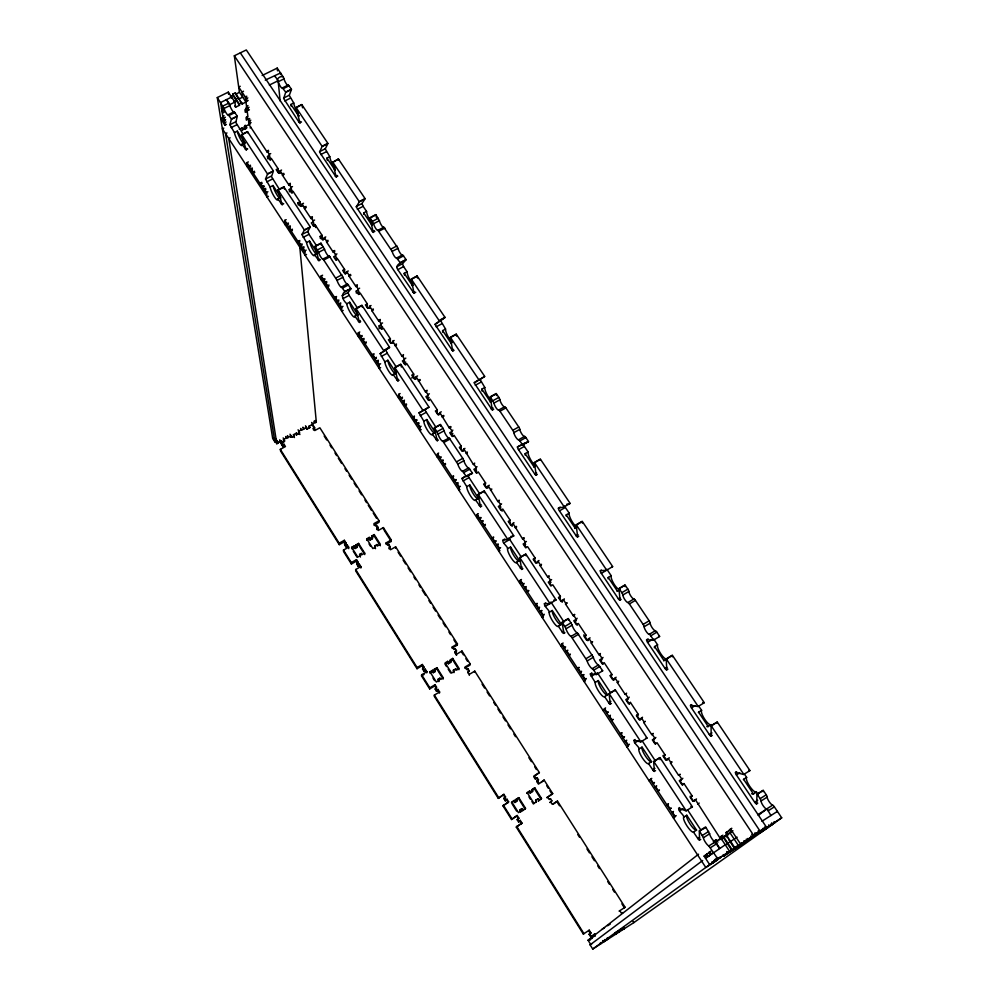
<?xml version="1.0" encoding="UTF-8"?>
<svg xmlns="http://www.w3.org/2000/svg" width="999" height="999" viewBox="0 0 999 999"><rect width="100%" height="100%" fill="white"/><g stroke="black" fill="none" stroke-linecap="round" stroke-linejoin="round"><path stroke-width="1.5" d="M381.855 328.821L381.131 323.713L378.821 320.217L380.269 319.443M383.379 529.07L383.391 527.584L378.271 530.469L376.735 528.059L378.009 527.335L376.748 525.337L375.462 526.061L373.926 523.638L379.046 520.754L319.867 427.784L314.785 430.557L313.311 428.221L314.573 427.535L312.525 424.313L308.928 426.273L309.116 427.984M428.908 407.267L424.975 409.602L425.137 410.414L435.989 427.36M391.271 539.947L386.138 542.857L386.126 544.305L391.233 541.408L391.271 539.947L383.391 527.584M390.322 341.72L390.359 338.748L383.416 328.234L381.493 329.27L379.183 325.761L381.106 324.737M520.729 445.104L517.42 446.978L517.932 448.763L534.765 474.026A2.348 0.624 60.5 0 0 536.238 475.049L537.337 474.425M386.138 542.857L387.674 545.292L388.961 544.567L390.222 548.014L388.936 548.738M392.694 343.181L392.719 341.258L394.168 340.484M390.222 548.014L388.961 544.567M435.015 324.126L444.892 317.557L435.077 324.538L452.759 351.124L450.349 337.625L456.243 334.378M403.459 355.569L402.023 356.356L392.719 341.258M440.834 320.991L445.542 329.033A8.054 2.098 62 0 0 447.664 335.814A8.054 2.098 62 0 0 452.16 341.97M342.07 295.654L347.964 292.545L350.911 288.898C340.497 291.658 340.459 297.69 346.765 303.783A8.092 1.736 62.2 0 0 350.974 313.624A8.092 1.736 62.2 0 0 354.907 316.183L359.478 322.527L355.981 308.791L361.925 305.494M400.137 393.544L398.676 394.343L398.576 398.039L400.037 397.252M395.604 548.264L395.641 546.828L390.509 549.737L388.961 547.302L390.247 546.578M402.023 356.356L403.496 354.595M398.676 394.343L400.999 398.863L402.46 398.064M404.458 400.137L402.959 401.86L404.42 401.061M405.719 364.997L404.258 362.787L404.383 358.928L402.048 355.382M402.997 400.936L405.319 405.457L406.605 404.757M757.766 803.159L756.63 803.883L756.992 794.392L763.111 790.496L763.061 791.707M375.874 214.835L370.055 218.007L373.239 232.467L356.306 206.993L359.203 201.885L365.035 198.876L361.975 203.471L356.218 206.556M404.32 359.915L402.397 360.951L404.732 364.498L406.668 363.449L413.698 374.113L413.561 376.948L411.638 377.997M414.348 415.984L413.199 417.495L414.485 416.795M416.009 379.071L416.121 376.71L417.57 375.911M413.249 416.595L415.572 421.116L417.033 420.317M426.96 391.146L425.512 391.945L416.121 376.71M418.706 422.639L417.557 424.138L419.018 423.339M417.607 423.239L419.98 426.873L419.78 430.432L421.228 429.632M484.527 492.744L484.228 491.221L478.171 494.667L480.531 506.868L475.487 499.912A8.254 1.886 60.5 0 1 470.704 496.166A8.254 1.886 60.5 0 1 466.77 486.65L462.013 478.846L464.173 476.973M425.512 391.945L427.023 390.209M429.158 400.537L427.684 398.301L427.934 394.605L425.574 391.009M478.783 379.645L450.337 337.287L456.231 334.078L484.702 376.386L474.238 382.967L492.295 410.127L490.297 397.115L496.228 393.856L496.503 395.467M490.871 400A8.104 2.148 61.4 0 1 486.55 393.631A8.104 2.148 61.4 0 1 484.802 387.487L480.044 379.358L484.615 376.586M437.125 412.649L437.337 409.927L430.219 399.138L428.284 400.199L425.911 396.603L427.847 395.542M417.12 667.569L422.352 664.497L422.24 665.659L417.033 668.718L417.12 667.569L355.669 569.53L360.851 566.583L359.303 564.135L358.017 564.872L358.067 566.271L359.365 565.534L359.303 564.135M439.71 414.036L439.835 412.612L441.283 411.813M380.132 353.733L389.485 347.44L380.132 353.634L384.865 361.838A8.129 1.786 61.7 0 0 388.986 371.591A8.129 1.786 61.7 0 0 393.194 374.525L397.889 381.056L394.767 367.782L400.749 364.473L400.961 365.372M438.636 453.059L437.537 453.683L437.237 457.105L438.698 456.293M451.136 426.998L449.313 427.997L439.835 412.612M437.537 453.683L439.86 458.204L440.959 457.592M443.057 459.802L441.87 461.276L442.969 460.651M429.682 688.923L429.82 687.811L435.052 684.727L434.915 685.838L429.682 688.923L421.528 675.898L421.64 674.762L426.873 671.69L425.274 669.143L423.851 671.053L425.274 669.143M423.851 671.053L422.527 668.955L423.951 667.045L422.352 664.497M396.665 266.808L402.46 263.748L406.031 259.802C402.972 261.476 393.818 264.947 397.814 269.643L414.061 293.381L411.276 279.42L417.132 276.199M422.527 668.955L423.951 667.045M441.945 460.414L444.28 464.947L445.566 464.235M449.313 427.997L450.499 426.498M452.922 436.551L451.423 434.278L451.798 430.744L449.4 427.11M426.873 671.69L426.748 672.827L425.149 670.292M429.932 671.815L429.807 672.964L432.405 671.428L432.542 670.279L429.932 671.815L436.351 682.017L438.961 680.469L438.161 679.195L439.922 678.159L440.721 679.432L443.331 677.896L436.913 667.707L434.303 669.243L434.965 671.665L433.204 672.702L432.405 671.428M453.534 475.799L452.335 477.247L453.621 476.523M452.422 476.423L454.757 480.956L456.218 480.119M433.204 672.702L432.542 670.279M457.979 482.592L456.78 484.04L457.879 483.416M460.989 448.826L461.301 446.228L454.083 435.289L452.135 436.363L449.737 432.729L451.685 431.655M434.965 671.665L434.303 669.243M463.598 450.999L463.861 449.001L464.947 448.389M456.88 483.216L459.315 486.925L458.891 490.197L459.99 489.585M443.331 677.896L443.169 679.02L436.763 668.868L436.913 667.707M503.771 539.61C500.074 541.67 508.416 546.715 507.542 548.763A8.342 1.923 59.9 0 0 511.363 558.166A8.342 1.923 59.9 0 0 516.446 562.325L521.69 569.48L519.692 557.829L525.786 554.295L526.036 555.756M474.525 463.923L473.426 464.535L463.861 449.001M437.999 689.397L436.538 691.271L437.999 689.397L439.61 691.97L434.365 695.067L434.215 696.153L498.301 798.388L503.908 794.33L505.569 796.99L503.921 798.626L505.294 800.823L506.955 799.188L508.628 801.847L503.009 805.906L511.538 819.517L517.195 815.484L518.868 818.156L517.182 819.742L518.568 821.965L520.267 820.379L521.953 823.051L516.283 827.085L583.341 934.065L589.248 930.181L590.983 932.966L590.409 933.428L588.661 930.656L589.248 930.181M436.538 691.271L435.214 689.16L436.663 687.287L435.052 684.727M438.161 679.195L438.798 681.593L438.961 680.469M439.76 679.283L439.922 678.159M439.61 691.97L439.448 693.056L437.837 690.496M473.426 464.535L474.65 463.074M476.998 473.039L475.487 470.741L475.986 467.37L473.551 463.686M447.564 662.499L447.739 661.338L445.142 662.874L451.56 673.026L454.17 671.49L453.359 670.217L455.744 668.818L456.555 670.092L459.153 668.556L452.722 658.403L450.124 659.939L450.736 662.374L448.364 663.773L447.564 662.499L444.967 664.035L446.565 666.57M448.364 663.773L447.739 661.338M457.442 643.905L452.26 646.94L452.072 648.139L457.242 645.117L457.442 643.905L395.641 546.828M434.403 428.084L437.237 440.809L432.317 434.14A8.179 1.836 61.2 0 1 427.834 430.819A8.179 1.836 61.2 0 1 423.813 421.178L419.018 412.874L428.983 407.08L400.724 364.198L394.73 367.445L422.964 410.389M458.941 669.705L452.522 659.577L452.722 658.403M455.157 648.701L456.293 651.985L454.995 652.747L456.593 655.269L455.194 651.56L456.493 650.799L455.157 648.701L453.871 649.462L452.26 646.94M478.359 513.686L477.247 514.323L476.735 517.457L477.834 516.833M454.995 652.747L455.194 651.56M456.293 651.985L456.493 650.799M453.359 670.217L453.971 672.639M477.247 514.323L479.582 518.856L481.056 518.019M485.164 485.477L485.589 483.004L478.259 471.928L476.323 473.026L473.888 469.33L475.836 468.231M455.544 669.967L455.744 668.818M482.867 520.579L481.63 521.99L483.104 521.153M487.812 488.074L488.199 485.876L489.298 485.252M481.768 521.203L484.09 525.749L485.377 525.012M498.976 500.936L497.877 501.573L488.199 485.876M456.793 654.083L461.975 651.036L461.763 652.222L463.449 654.882M497.877 501.573L499.125 500.137M493.581 536.925L492.32 538.324L493.618 537.587M502.16 511.176L499.862 507.679L500.499 504.495L498.026 500.761M467.694 669.942L467.932 668.793L466.633 669.555L465.022 667.02L470.204 663.96L461.975 651.036M492.47 537.562L494.805 542.107L495.904 541.47M470.204 663.96L469.967 665.122L464.797 668.169M467.932 668.793L469.268 670.891L467.732 672.802M469.355 675.336L467.969 671.665L469.268 670.891M498.126 543.868L496.865 545.267L497.977 544.63M499.975 550.649L498.876 551.286L499.512 548.314L497.027 544.505M498.888 551.273L499.363 549.05L477.135 515.097M545.779 602.797C541.171 604.732 549.999 610.127 549.225 612.275A8.442 1.961 59.3 0 0 552.947 621.565A8.442 1.961 59.3 0 0 558.341 626.161L563.136 633.229L564.959 632.779M635.039 739.51C631.106 741.708 639.947 746.84 638.973 749.013A8.741 2.035 57.9 0 0 642.432 758.016A8.741 2.035 57.9 0 0 648.526 763.573L653.583 771.041L655.544 770.729M474.525 672.277L474.775 671.141L469.58 674.213M509.665 522.614L510.189 520.279L502.772 509.053L500.824 510.164L498.351 506.431L500.312 505.319M512.462 525.037L513.973 522.614M524.113 538.249L522.652 539.098L512.874 523.239M522.652 539.098L523.938 537.699M526.111 547.489L524.562 545.129L525.337 542.12L526.436 541.483M521.478 579.495L520.367 580.144L519.605 582.979L520.716 582.33M524 583.341L522.689 584.702L523.801 584.053M526.098 586.55L524.787 587.899L525.899 587.25M241.658 134.715L246.191 150.037L242.033 144.206A8.054 1.586 63.4 0 1 238.848 142.682A8.054 1.586 63.4 0 1 234.403 132.58L229.87 124.713L231.393 119.293L237.25 116.396L235.801 122.415L243.119 134.153M534.502 560.264L535.127 558.066L527.609 546.678L525.649 547.814L523.151 544.018L525.112 542.894M528.621 590.409L527.31 591.758L528.796 590.884M537.35 562.949L538.985 560.476M548.863 576.485L547.752 577.135L540.184 565.671L541.508 564.298M537.062 603.296L535.739 604.62L537.037 603.858M547.752 577.135L549.088 575.774M539.597 607.167L538.274 608.503L539.385 607.842M551.173 585.464L549.6 583.079L550.511 580.257L551.623 579.607M541.72 610.401L540.384 611.725L541.87 610.851M544.268 614.285L542.27 617.594L543.381 616.945M679.72 807.554C675.761 809.827 684.59 814.884 683.703 817.182A8.916 2.073 57.2 0 0 687.05 826.023A8.916 2.073 57.2 0 0 693.481 832.08L698.676 839.747L700.711 839.51M591.758 672.802L590.347 674.55L595.254 682.417A8.579 2.01 58.6 0 0 598.851 691.558A8.579 2.01 58.6 0 0 604.595 696.64L609.527 703.92L611.413 703.533M559.677 598.413L560.414 596.366L552.784 584.815L550.824 585.976L548.289 582.13L550.262 580.981M562.749 600.836L564.348 598.863M574.687 614.81L573.214 615.684L565.534 604.07L566.895 602.734M301.798 104.57L327.884 143.344L322.09 146.279L296.016 107.455L301.798 104.57L296.079 107.83L300 123.077L299.076 122.29L283.641 98.476L285.689 92.383L291.458 89.523L289.285 95.355L293.768 103.034A7.98 1.861 64.1 0 0 298.127 113.337M228.172 114.748L234.166 111.763L237.25 116.096L231.393 119.006L228.234 114.66A4.67 0.912 63.6 0 1 226.373 113.299A4.67 0.912 63.6 0 1 224.038 108.466L217.295 97.565L228.321 92.133L234.89 102.085L235.627 107.193L239.498 105.282L239.323 104.008L232.779 94.106L235.377 92.82L242.108 103.996L245.954 102.01M498.301 798.388L503.908 794.33M563.049 642.956L560.938 646.128L562.05 645.466M573.214 615.684L574.587 614.36M277.959 189.972L282.18 204.845L277.897 198.851A8.054 1.636 63.1 0 1 274.488 197.003A8.054 1.636 63.1 0 1 270.105 186.988L265.522 179.033L267.482 174.176L273.364 171.191L271.478 176.648L278.908 188.574M577.372 625.174L574.974 621.54L577.147 618.256M565.621 646.89L564.26 648.176L565.372 647.514M503.921 798.626L505.569 796.99M567.769 650.162L566.396 651.46L567.519 650.786M503.009 805.906L508.628 801.847M505.294 800.823L506.955 799.188M570.354 654.108L568.98 655.394L570.279 654.607M585.189 637.087L586.038 635.177L578.309 623.476L576.336 624.65L573.776 620.754L575.749 619.592M514.035 801.173L514.398 800.349L514.872 802.497L514.035 801.173L511.401 802.784M514.872 802.497L516.645 801.41L516.171 799.262L518.806 797.639L525.524 808.291L522.502 810.713L525.524 808.291M587.899 640.734L583.778 634.889M588.274 639.909L590.047 637.774M516.645 801.41L516.171 799.262M515.809 800.087L518.806 797.639M578.995 667.282L577.597 668.556L578.908 667.769M600.124 654.108L599.013 654.77L591.233 642.994L592.632 641.695M511.538 819.517L517.195 815.484M581.593 671.253L580.194 672.514L581.306 671.84M583.753 674.562L582.355 675.824L583.853 674.924M520.267 809.677L520.729 811.8L520.267 809.677L522.04 808.578L522.889 809.914M529.345 791.757L529.757 790.921L530.182 793.081L529.345 791.757L526.735 793.368M522.04 808.578L519.892 810.476M474.775 671.141L539.373 772.602L533.728 776.698L535.389 779.32M538.086 780.706L538.511 779.832L537.125 777.647L536.7 778.521L538.086 780.706L536.775 781.505L538.449 784.14L544.118 780.057L552.709 793.581L547.027 797.639L552.709 793.581M282.405 87.912L285.702 92.083L291.471 89.223L288.336 84.952L282.405 87.912A4.633 1.061 64.3 0 1 280.494 86.538A4.633 1.061 64.3 0 1 278.234 81.706C274.9 78.172 283.691 73.839 283.991 78.871A4.62 1.074 64.3 0 0 286.238 83.691A4.62 1.074 64.3 0 0 288.162 85.065L288.187 85.015M517.182 819.742L518.868 818.156M586.363 678.533L584.115 681.53L585.227 680.868M536.775 781.505L538.511 779.832M599.013 654.77L600.424 653.496M541.508 798.438L538.461 800.873L541.508 798.438L534.79 787.824L532.167 789.435L532.592 791.608L530.182 793.081M531.755 790.284L534.79 787.824M518.568 821.965L520.267 820.379M516.283 827.085L521.953 823.051M332.679 162.338L338.436 159.016L332.679 162.338L336.213 177.21L319.58 152.085L322.065 146.553L327.859 143.631L325.262 148.901L329.795 156.668A7.98 1.911 63.7 0 0 335.177 168.356M603.134 664.223L600.699 660.539L603.034 657.429M544.118 780.057L541.058 782.529M538.886 800.049L538.049 798.725L535.639 800.211L536.475 801.535L533.429 803.97L531.943 801.61M535.639 800.211L536.051 802.347L536.475 801.535M537.612 799.55L538.049 798.725M611.063 676.298L612.012 674.537L604.183 662.674L602.21 663.873L599.6 659.927L601.585 658.728M613.935 679.795L616.108 677.222M301.935 234.503L304.333 230.232L310.239 227.173L307.779 231.481L301.935 234.503L306.568 242.532A8.067 1.686 62.7 0 0 310.864 252.472A8.067 1.686 62.7 0 0 314.523 254.658L318.956 260.801L315.097 246.591L320.991 243.369M550.012 799.475L550.474 798.651L551.873 800.848L550.099 802.484L551.873 800.848M626.286 693.731L625.174 694.405L617.282 682.454L618.731 681.206M605.569 707.854L603.209 710.714L604.32 710.027M608.204 711.875L606.768 713.099L607.892 712.412M553.096 804.32L557.492 801.086L625.074 907.254L624.4 907.791L621.902 903.87M610.401 715.222L608.965 716.445L610.089 715.771M625.174 694.405L626.623 693.156M613.049 719.255L611.6 720.479L612.911 719.68M629.245 703.808L626.785 700.074L629.27 697.152M629.382 704.07L630.419 702.409L638.361 714.447L637.287 716.058M621.878 732.742L620.416 733.94L621.915 733.029M624.537 736.8L623.064 737.999L624.188 737.299M626.748 740.184L625.287 741.383L626.41 740.684M640.159 719.742L642.519 717.232M652.822 733.903L651.698 734.59L643.706 722.477L645.192 721.253M629.42 744.243L626.91 746.927L628.034 746.241M651.698 734.59L653.196 733.378M655.731 743.943L653.234 740.147L655.868 737.437M663.885 756.355L665.072 754.907L657.017 742.707L655.032 743.943L652.347 739.884L654.345 738.661M651.76 778.358L649.125 780.868L650.249 780.169M663.236 755.331L666.82 760.139M667.12 759.777L669.318 757.791M654.47 782.479L652.946 783.628L654.083 782.929M679.72 774.637L678.596 775.336L670.491 763.049L672.015 761.875M656.718 785.913L655.194 787.062L656.331 786.363M659.427 790.047L657.904 791.196L659.215 790.371M328.933 255.844L328.933 255.844A4.67 1.011 62.7 0 1 326.81 254.058A4.67 1.011 62.7 0 1 324.538 249.25L320.954 243.144L315.022 246.216L318.606 252.335A4.67 0.987 62.6 0 0 320.891 257.143A4.67 0.987 62.6 0 0 322.964 258.966L329.295 255.981L342.994 277.26A4.67 1.024 62.5 0 0 345.254 282.055A4.67 1.024 62.5 0 0 347.402 283.953L350.961 288.661L345.005 291.808L341.558 287.038L347.465 283.916M678.596 775.336L680.144 774.175M682.579 784.64L680.044 780.793L682.854 778.283M682.717 784.914L683.99 783.578L692.157 795.941L690.846 797.227M668.468 803.858L666.932 804.994L668.256 804.158M671.191 808.016L669.655 809.14L670.779 808.428M402.46 254.932A4.645 1.186 62.9 0 1 400.199 253.122A4.645 1.186 62.9 0 1 398.014 248.326L383.816 227.223A4.633 1.161 63.2 0 1 381.606 225.487A4.633 1.161 63.2 0 1 379.408 220.679L375.849 214.623L370.017 217.657L373.576 223.726A4.633 1.149 63.1 0 0 375.786 228.521A4.633 1.149 63.1 0 0 377.972 230.27L392.157 251.398A4.645 1.161 62.8 0 0 394.355 256.194A4.645 1.161 62.8 0 0 396.603 258.017L400.224 262.65L406.081 259.553L402.634 254.882L396.678 257.979M673.463 811.475L671.927 812.599L673.051 811.887M676.198 815.646L673.401 817.969L674.537 817.257M690.197 796.191L693.593 801.335L696.49 798.925M721.041 839.635L695.366 799.637M341.458 287.088L341.521 287.05A4.683 1.011 62.4 0 1 339.323 285.177A4.683 1.011 62.4 0 1 337.05 280.382L323.027 258.916M654.357 771.478L653.671 761.638L659.864 757.791L659.989 759.652M583.341 934.065L583.903 933.603L516.658 826.335M591.808 938.648L589.073 934.29L589.66 933.815L592.07 937.674M595.404 935.564L594.755 933.99L594.168 934.465L595.042 935.851M622.202 913.074L622.864 912.549L621.54 913.398L619.792 910.626L619.13 911.163L625.074 907.254M714.884 840.796L716.308 839.684L717.919 842.145M722.739 838.149L722.14 838.661L720.791 836.663L722.889 835.189M727.722 835.501L725.873 832.704L728.021 831.193M732.929 830.743L730.993 831.967L729.57 829.819L731.755 828.283M590.696 944.43L588.061 940.246L698.551 854.207M592.27 937.524L591.982 937.811M714.073 842.844L720.953 838.248L729.557 851.285L727.522 852.746M719.118 839.672L720.953 838.248M719.23 839.622L726.36 834.989L734.939 847.951L733.89 847.514M726.148 835.688L726.36 834.989M724.937 836.638L725.736 836.026M732.017 831.18L728.283 834.065L726.872 831.917M729.969 832.754L738.536 845.678L717.781 858.84L592.732 949.05L590.109 944.867L702.684 860.514M717.307 858.653L717.831 859.452L709.702 864.672L704.12 856.143L705.044 855.444L706.443 857.579L708.84 855.943M708.004 853.333L705.906 854.782L707.317 856.93M711.8 853.733L710.252 854.719L708.828 852.559L709.789 851.835L711.213 853.995L712.374 853.258M759.053 814.859L759.827 814.272M760.614 813.673L761.4 813.086M762.187 812.487L765.371 810.064M766.183 809.452L766.982 808.84L770.941 815.546M719.43 848.526L715.097 841.957A5.195 1.236 56.9 0 1 711.688 838.361A5.195 1.236 56.9 0 1 709.64 833.753L705.619 826.897L699.387 830.856L703.421 837.724A5.195 1.224 57 0 0 705.469 842.319A5.195 1.224 57 0 0 708.791 845.903L717.781 858.84M724.774 845.117L705.506 858.278L707.042 857.304M720.766 857.179L716.733 859.964M776.735 811.862L777.409 811.375L761.962 821.253M770.516 825.461L774.899 822.452L774.337 821.665M711.837 863.611L715.796 860.763L715.097 859.689M223.788 128.097L222.365 128.796L705.806 867.482L714.784 861.638L714.01 860.451M712 861.75L712.774 862.936L717.831 859.452M592.732 949.05L600.886 943.755M724 855.693L723.026 856.393L752.684 837.287L751.623 838.036M723.276 854.632L724.05 855.806L726.011 854.407M608.029 939.172L607.392 939.622L606.73 938.573M730.519 851.273L729.52 851.997L737.587 846.815L736.962 845.891M738.536 845.678L766.208 826.822L246.303 49.95L234.328 55.782L239.423 92.208L245.966 102.085M735.389 848.388L741.882 843.743L741.27 842.806M759.814 830.918L746.84 840.196L746.203 839.26M604.907 939.684L605.569 940.733L616.433 933.765M741.383 844.542L747.989 839.822L747.377 838.885M748.963 839.272L750.024 838.523L732.704 849.712M766.208 826.822L751.498 837.362L750.699 836.151M730.594 829.02L740.634 844.18L781.705 817.831L774.362 806.855A2.572 0.712 56.3 0 0 772.627 805.132A5.145 1.436 56.4 0 1 769.168 801.685A5.145 1.436 56.4 0 1 767.207 797.077A2.56 0.712 56.5 0 0 766.233 794.779L763.211 790.284L757.092 794.168L760.114 798.676A2.572 0.699 56.5 0 1 761.088 800.973A5.157 1.411 56.4 0 0 763.061 805.581A5.157 1.411 56.4 0 0 766.508 809.04A2.572 0.699 56.4 0 1 768.231 810.776L774.362 806.855M750.686 838.573L748.601 840.059L747.564 838.498M624.175 928.783L623.501 929.27L622.677 927.971M758.89 831.742L759.677 832.916L762.736 830.881L761.95 829.707M762.562 829.694L763.099 830.481L772.215 824.562L771.503 823.513M761.688 831.618L766.221 828.408L765.858 827.884M620.916 929.033L621.74 930.331L633.841 922.614L781.705 817.831M718.593 858.74L717.844 857.504M719.38 858.054L715.571 860.701L716.595 860.052M773.576 823.276L769.392 826.161L770.379 825.549M737.137 837.15L724.787 845.279M709.415 855.481L708.254 856.218L706.855 854.07M589.073 934.29L590.983 932.966M594.755 933.99L591.508 936.163L592.095 935.701L592.969 937.099L589.922 939.759M601.885 929.432L604.545 927.721M607.629 925.748L610.289 924.038M588.061 940.246L589.398 939.385L589.897 940.171M594.018 936.5L594.842 935.976M774.3 821.702L774.837 822.502L769.455 826.111L768.618 824.937M763.099 830.481L764.822 828.808M724.05 855.806L749.125 839.684M759.677 832.916L767.619 827.821M590.109 944.867L591.945 943.63M729.57 829.819L731.493 828.583M728.783 830.693L730.694 829.47M725.873 832.704L727.397 831.73M728.92 830.756L730.831 829.532M713.298 841.608L716.308 839.684M720.791 836.663L722.289 835.701M708.865 845.941L715.097 841.957M766.508 809.04L772.627 805.132M757.654 814.809L766.982 808.84M725.861 835.389L729.72 832.916M725.749 835.813L724.55 836.663L725.774 835.926M725.998 835.651L728.808 833.853M722.177 838.773L722.926 838.286M710.464 847.701L716.695 843.718M708.828 852.559L710.951 851.086M704.12 856.143L707.829 853.558M773.85 823.101L774.824 822.489M719.655 857.879L720.754 857.179M697.689 838.486L699.612 837.262M702.384 835.414L708.616 831.455M736.638 771.665L735.514 772.377A2.522 0.687 56.9 0 0 736.4 774.937L754.67 802.209L757.692 800.286M760.114 798.676L766.233 794.779M703.421 837.724L709.64 833.753M761.088 800.973L767.207 797.077M693.481 832.08L696.553 830.132L686.775 815.234L683.703 817.182M751.623 793.606A8.841 2.41 56.7 0 0 753.458 793.968L756.48 792.057L758.328 794.817M679.532 810.813L682.979 808.641M736.4 774.937L739.797 772.801M697.652 804.207L699.225 803.071M743.406 779.62A8.841 2.41 56.7 0 1 743.618 779.307L746.64 777.397L744.267 773.875M692.157 795.941L690.159 797.202L692.894 801.335L694.892 800.074M693.593 801.335L694.717 800.624M681.281 779.457L679.283 780.706L681.992 784.827L683.99 783.578M680.044 780.793L681.168 780.094M667.757 758.99L665.771 760.227L663.074 756.143L665.072 754.907M652.634 769.829L654.932 768.406M691.683 704.607L690.546 705.306A2.473 0.674 57.7 0 0 691.483 707.904L709.327 734.54L711.962 732.904M709.327 734.54A2.485 0.674 57.4 0 0 711.188 736.088L712.312 735.376M670.491 763.049L671.603 762.349M648.526 763.573L651.585 761.675L642.02 747.127L638.973 749.013M706.793 726.498A8.666 2.373 57.5 0 0 708.204 726.51L711.213 724.637L711.987 725.798M550.474 798.651L549.163 799.462L547.477 796.802M653.234 740.147L654.345 739.46M698.413 712.524A8.666 2.373 57.5 0 1 698.588 712.175L701.598 710.314L698.513 705.731M557.492 801.086L552.247 804.32L550.561 801.66M521.103 811.013L518.469 812.637L511.763 801.972L514.398 800.349M634.889 742.806L638.324 740.684M691.483 707.904L694.854 705.818M539.373 772.602L534.14 775.811L535.814 778.446L537.125 777.647M638.361 714.447L636.375 715.659L639.023 719.68L641.008 718.468M529.757 790.921L527.122 792.532L533.853 803.159M643.706 722.477L644.817 721.79M515.234 801.685L517.007 800.586M530.594 792.244L533.004 790.758M630.419 702.409L628.433 703.621L625.799 699.625L627.784 698.413M608.603 702.759L610.889 701.373M648.114 638.848L646.615 639.747A2.423 0.662 58.5 0 0 647.577 642.382L665.022 668.431L666.895 667.282M665.022 668.431A2.448 0.662 58.1 0 0 666.783 669.829L667.906 669.143M626.785 700.074L627.896 699.387M614.635 678.508L612.649 679.707L610.039 675.736L612.012 674.537M617.282 682.454L618.393 681.78M604.595 696.64L607.642 694.792L598.301 680.581L595.254 682.417M663.723 660.814A8.504 2.335 58.3 0 0 663.985 660.576L672.265 655.481L672.327 656.83M654.407 647.827A8.504 2.335 58.3 0 1 654.582 646.565L657.567 644.767L653.808 639.16M600.699 660.539L601.81 659.864M598.413 664.947A4.945 1.186 58.8 0 1 595.479 661.937A4.945 1.186 58.8 0 1 593.356 657.255L577.31 632.754A4.908 1.174 59.1 0 1 574.325 629.82A4.908 1.174 59.1 0 1 572.19 625.124L568.319 618.543L562.187 622.177L566.046 628.671A4.908 1.161 59.1 0 0 568.206 633.453A4.908 1.161 59.1 0 0 571.066 636.375L587.2 660.851A4.945 1.174 58.8 0 0 589.348 665.621A4.945 1.174 58.8 0 0 592.27 668.643L598.413 664.947L602.734 670.766L596.44 674.575L590.247 673.713M655.282 630.706A4.895 1.374 58.5 0 1 652.222 627.809A4.895 1.374 58.5 0 1 650.187 623.139A2.448 0.687 58.6 0 0 649.163 620.791L635.414 600.362A2.435 0.674 58.9 0 0 633.915 598.95A4.858 1.361 58.9 0 1 630.918 596.153A4.858 1.361 58.9 0 1 628.87 591.458A2.423 0.674 59 0 0 627.847 589.11L625.024 584.927L619.005 588.498L621.815 592.694A2.423 0.662 59 0 1 622.852 595.042A4.87 1.336 58.9 0 0 624.912 599.737A4.87 1.336 58.9 0 0 627.884 602.547A2.435 0.674 58.9 0 1 629.382 603.958L643.119 624.412A2.448 0.674 58.6 0 1 644.143 626.76A4.908 1.349 58.6 0 0 646.191 631.443A4.908 1.349 58.6 0 0 649.238 634.353L655.282 630.706A2.448 0.687 58.5 0 1 656.818 632.167L659.677 636.413L653.458 640.172L646.615 639.747M592.27 668.643L593.743 670.167L599.899 666.458M649.238 634.353A2.448 0.674 58.5 0 1 650.761 635.814L656.818 632.167M591.271 676.348L595.454 673.826M647.577 642.382L651.685 639.909M586.151 658.603L592.295 654.919M643.119 624.412L649.163 620.791M587.212 660.951L593.356 657.255M644.143 626.76L650.187 623.139M586.038 635.177L584.065 636.363L586.638 640.272L588.623 639.098M591.233 642.994L592.345 642.332M562.25 632.13L563.773 631.218M601.448 570.042L600.337 570.691A2.385 0.649 59.3 0 0 601.336 573.376L618.369 598.788L619.855 597.902M618.369 598.788A2.398 0.649 59 0 0 620.017 600.049L621.128 599.388M571.066 636.375L577.31 632.754M627.884 602.547L633.915 598.95M572.502 637.849L578.633 634.19M629.382 603.958L635.414 600.362M558.341 626.161L561.363 624.363L552.247 610.489L549.225 612.275M617.182 591.42A8.367 2.285 59.1 0 0 617.394 591.133L619.817 589.697A8.367 2.31 59.1 0 1 613.998 584.015A8.367 2.31 59.1 0 1 611.201 575.711L607.28 569.88A2.385 0.662 59.3 0 1 606.93 569.305M564.984 626.423L571.116 622.777M621.815 592.694L627.847 589.11M574.974 621.54L576.073 620.891M566.058 628.771L572.19 625.124M622.852 595.042L628.87 591.458M608.129 578.821A8.367 2.285 59.1 0 1 608.229 577.459L611.201 575.711M565.534 604.07L567.007 603.196M435.214 689.16L436.513 688.386L434.915 685.838M421.528 675.898L424.138 674.362M434.165 670.391L436.763 668.868M452.522 659.577L449.937 661.101L450.736 662.374M560.414 596.366L558.441 597.514L560.988 601.386L562.961 600.224M433.341 671.553L435.102 670.516M448.539 662.612L450.924 661.201M545.342 606.356L556.068 599.937L525.786 553.995L519.692 557.529L549.949 603.546M601.336 573.376L612.687 566.595L582.205 521.291L576.211 524.762L606.668 570.142M549.6 583.079L551.061 582.217M535.127 558.066L533.166 559.203L535.676 563.011L537.637 561.875M520.279 568.156L522.152 567.07M560.264 507.08L558.416 508.154A2.36 0.637 60.1 0 0 559.452 510.864L576.098 535.714L577.946 534.64M521.753 569.368L522.877 568.718M576.098 535.714A2.373 0.637 59.8 0 0 577.659 536.863L578.771 536.213M540.184 565.671L541.296 565.022M516.446 562.325L519.455 560.576L510.551 547.027L507.542 548.763M575.024 528.571A8.267 2.248 59.9 0 0 575.199 528.234L576.873 527.272M503.733 542.969L509.752 539.497L521.103 556.78M559.452 510.864L565.359 507.455L569.193 513.161A8.267 2.26 59.9 0 0 571.503 520.566A8.267 2.26 59.9 0 0 576.898 526.935M499.512 548.314L500.624 547.664M566.171 515.959A8.267 2.248 59.9 0 1 566.233 514.872L569.193 513.161M524.562 545.129L525.661 544.492M512.674 524.038L510.714 525.162L508.229 521.403L510.189 520.279M515.359 527.01L516.458 526.373M515.184 527.784L516.645 526.935M494.955 541.346L496.066 540.709M504.145 539.398L504.895 538.961M484.228 524.975L485.339 524.338M500.499 504.495L501.598 503.871M479.707 518.081L480.819 517.445M499.862 507.679L500.949 507.055M490.659 489.585L491.758 488.961M490.509 490.409L491.608 489.785M475.487 499.912L478.484 498.214L469.767 484.952L466.77 486.65M533.791 467.095A8.179 2.198 60.6 0 0 533.941 466.72L535.227 465.996M479.233 505.619L481.106 504.557M534.765 474.026L536.613 472.977M480.619 506.705L481.743 506.068M485.589 483.004L483.628 484.115L486.076 487.824L488.024 486.713M360.439 557.03L359.615 554.395L361.351 553.409L362.125 554.632L364.71 553.159L358.566 543.419L355.981 544.88L356.818 547.539L355.082 548.513L354.245 545.854L351.66 547.315L351.735 548.763L354.308 547.302M374.662 545.879L375.437 548.526L374.662 545.879L377.023 544.542L377.784 545.754L380.357 544.305L374.2 534.59L371.628 536.038L372.427 538.723L370.067 540.047L369.28 537.375L366.708 538.823L366.745 540.284L369.305 538.836M375.424 547.09L372.852 548.551L366.708 538.823M356.493 559.652L356.556 561.063L351.386 563.998L351.311 562.587L356.493 559.652L358.029 562.1L358.092 563.511L356.805 564.248L358.067 566.271M356.805 564.248L356.743 562.837L358.029 562.1M344.33 540.297L344.43 541.758L339.273 544.667L339.161 543.206L344.33 540.297L345.866 542.732L345.954 544.18L344.667 544.905L345.929 546.915L347.215 546.191L347.128 544.742L345.841 545.479L345.929 546.915M475.986 467.37L477.085 466.758M373.938 525.137L379.046 522.265L379.046 520.754M454.857 480.119L455.956 479.495M344.667 544.905L344.568 543.456L345.866 542.732M464.922 476.56L466.046 475.924M475.487 470.741L476.573 470.129M521.828 444.48L522.564 444.068M378.009 527.335L378.022 528.821L376.748 529.545L376.735 528.059M463.061 480.981L469.031 477.609L479.133 492.957M518.481 449.725L524.363 446.403A2.335 0.624 60.8 0 1 523.326 444.118M351.386 563.998L343.581 551.535L343.481 550.099L348.663 547.177L347.128 544.742M459.315 486.925L460.414 486.301M356.044 546.316L358.629 544.867L358.566 543.419M371.653 537.512L374.213 536.063L374.2 534.59M355.082 548.513L355.007 547.077L356.755 546.091L355.981 544.88M370.067 540.047L370.042 538.586L372.402 537.25L371.628 536.038M525.212 455.169A8.179 2.198 60.6 0 1 525.162 453.646L528.109 451.985L524.363 446.403M456.718 461.738L462.762 458.354L463.873 460.726A4.758 1.111 60.8 0 0 466.071 465.472A4.758 1.111 60.8 0 0 468.593 467.894L472.502 473.126L466.446 476.548L462.549 471.291A4.758 1.099 60.8 0 1 460.039 468.868A4.758 1.099 60.8 0 1 457.829 464.123L442.857 441.196L449.213 438.024L462.762 458.354M512.787 430.307L518.731 426.96L505.906 407.904A2.348 0.637 61.2 0 0 504.62 406.78A4.708 1.274 61.3 0 1 502.047 404.545A4.708 1.274 61.3 0 1 499.912 399.787A2.348 0.637 61.3 0 0 498.851 397.402L496.216 393.506L490.284 396.79L493.981 403.084A4.708 1.249 61.3 0 0 496.116 407.842A4.708 1.249 61.3 0 0 498.676 410.077A2.348 0.624 61.2 0 1 499.962 411.213L512.787 430.307A2.36 0.624 61 0 1 513.848 432.679A4.72 1.261 60.9 0 0 515.984 437.425A4.72 1.261 60.9 0 0 518.606 439.76A2.36 0.637 60.8 0 1 519.917 440.934L522.589 444.905L528.546 441.546L525.874 437.574A2.36 0.637 60.9 0 0 524.55 436.413A4.72 1.286 60.9 0 1 521.915 434.09A4.72 1.286 60.9 0 1 519.792 429.345A2.36 0.637 61 0 0 518.731 426.96M457.829 464.123L463.873 460.726M513.848 432.679L519.792 429.345M462.549 471.291L468.593 467.894M518.606 439.76L524.55 436.413M463.798 472.515L469.855 469.105M519.917 440.934L525.874 437.574M439.947 457.355L441.046 456.743M461.301 446.228L459.365 447.315L461.775 450.974L463.711 449.887M444.368 464.098L445.467 463.486M466.271 452.672L467.37 452.048M466.158 453.534L467.257 452.909M451.423 434.278L452.872 433.479M498.676 410.077L504.62 406.78M443.993 442.382L450.037 439.023M499.962 411.213L505.906 407.904M432.317 434.14L435.289 432.48L426.785 419.543L423.813 421.178M490.322 402.285A8.104 2.135 61.4 0 0 490.447 401.885L491.908 401.074M443.019 428.384L440.409 424.425L434.378 427.772L436.988 431.73L443.019 428.384L444.13 430.769A4.745 1.099 61.1 0 0 446.341 435.527A4.745 1.099 61.1 0 0 448.801 437.849M492.907 400.699L498.851 397.402M442.807 441.196L442.769 441.208A4.745 1.086 61.1 0 1 440.322 438.873A4.745 1.086 61.1 0 1 438.099 434.115L444.13 430.769M493.981 403.084L499.912 399.787M451.798 430.744L452.897 430.144M435.976 439.71L437.087 439.085M491.196 409.003L493.031 407.992M437.262 440.671L438.386 440.047M492.582 409.915L493.681 409.303M482.08 391.121A8.104 2.135 61.4 0 1 481.88 389.111L484.802 387.487M439.722 413.536L437.787 414.61L435.402 411.001L437.337 409.927M419.98 426.873L421.079 426.273M442.22 416.233L443.668 415.422M442.132 417.132L443.956 416.133M434.415 428.109L440.434 424.737L440.796 426.361M419.018 412.874L424.975 409.602M474.2 382.492L480.057 379.258M420.179 415.646L426.123 412.375M475.287 385.264L481.143 382.043M415.621 420.217L416.72 419.617M405.357 404.545L406.456 403.946M427.934 394.605L429.395 393.806M427.684 398.301L429.133 397.502M416.046 377.672L414.11 378.721L411.763 375.162L413.698 374.113M418.481 380.269L419.93 379.483M418.431 381.218L420.242 380.232M401.024 397.939L402.485 397.14M275.886 439.535L274.6 440.234L276.81 443.743L278.097 443.057L275.799 438.973L278.097 443.057M217.295 97.565L272.677 438.411L274.875 441.92L276.461 441.058M278.009 442.495L280.569 441.096L279.745 439.772M283.341 442.02L284.315 441.483L283.991 439.235L286.551 437.849L285.714 436.526M285.801 437.087L286.626 438.411L288.349 437.475L290.834 435.514L289.997 434.203M296.154 435.04L299.176 433.391L298.901 431.131L301.448 429.732L300.612 428.421M300.687 428.996L301.511 430.307L303.846 429.033L306.331 427.085L305.494 425.774M311.875 424.725L312.699 426.036L312.475 423.738L315.01 422.352L314.173 421.041M284.066 439.797L284.802 440.971L282.242 442.37L281.506 441.196L280.657 441.658L282.942 446.578L284.216 445.879L283.978 444.205L282.692 444.905M294.418 437.55L293.456 434.69L296.416 433.079L297.153 434.253L299.7 432.867L298.963 431.693M314.235 421.628L315.072 422.927L316.333 422.24L299.675 245.791M396.765 379.97L398.251 379.17M451.698 350.062L453.159 349.275M283.129 442.132L280.906 443.344L280.569 441.096M292.645 436.95L294.143 436.126M307.018 429.12L310.277 427.347M397.989 380.831L399.101 380.219M452.997 350.861L454.095 350.274M339.273 544.667L280.582 451.011L280.319 449.35L285.452 446.553L283.978 444.205M380.619 367.607L379.17 368.394L379.17 364.56L376.835 361.001L378.296 360.214M404.383 358.928L405.831 358.142M404.258 362.787L405.694 362M272.677 438.411L273.751 437.824M393.194 374.525L396.153 372.914L387.824 360.239L384.865 361.838M450.924 343.544A8.054 2.073 62 0 0 451.011 343.107L452.11 342.507M373.863 354.795L372.59 355.482L372.59 354.508L374.038 353.721M395.042 344.792L396.491 344.006M395.03 345.766L396.478 344.992M376.361 358.229L374.912 359.016L376.361 357.267M381.318 356.431L387.225 353.234L395.904 366.433M436.138 326.835L441.958 323.688M378.296 361.188L376.848 361.975L376.835 361.001M379.17 364.56L380.619 363.773M442.807 332.28A8.054 2.073 62 0 1 442.632 330.607L445.542 329.033M390.359 338.748L388.436 339.785L390.746 343.306L392.682 342.27M359.902 335.964L358.454 336.738L358.341 332.754L359.79 331.98M381.131 323.713L382.58 322.939M362.113 336.488L360.664 337.262L360.639 336.263L362.088 335.489M381.131 327.734L382.567 326.96M364.036 339.41L362.587 340.197L362.562 339.198L364.011 338.424M366.158 343.032L364.885 343.706L364.872 342.719L366.321 341.945M380.269 320.467L378.833 321.228L371.928 310.776L373.376 310.015M358.404 321.516L360.252 320.542M413.049 292.382L414.498 291.608M359.54 322.277L360.651 321.678M414.273 293.082L415.721 292.307M343.181 310.439L341.745 311.201L341.546 307.105L339.273 303.634L340.721 302.872M358.191 290.022L356.268 291.034L358.554 294.48L360.464 293.469L367.32 303.858L365.397 304.87L367.694 308.341L369.605 307.317M369.655 308.266L369.63 306.281L371.066 305.519M354.907 316.183L357.854 314.623L349.7 302.222L346.765 303.783M412.362 286.051A8.029 2.023 62.6 0 0 412.425 285.577L413.149 285.19M371.928 310.776L371.915 309.752L373.364 308.991M359.016 294.205L358.191 288.961L359.628 288.199M338.873 301.011L337.425 301.773L337.375 300.736L338.823 299.975M343.281 298.476L349.163 295.367L357.654 308.291M397.814 269.643L403.608 266.583L407.105 271.803A8.017 2.035 62.6 0 0 412.962 284.041M358.304 293.132L359.727 292.37M340.771 303.896L339.323 304.67L339.273 303.634M404.445 275.087A8.029 2.023 62.6 0 1 404.22 273.339L407.105 271.803M341.546 307.105L342.994 306.343M342.532 288.049L348.476 284.902M397.727 258.941L403.596 255.844M357.38 285.801L355.944 286.563L355.906 285.502L357.342 284.752M336.426 297.64L335.164 298.314L335.102 297.265L336.551 296.503M322.889 279.458L321.453 280.207L321.154 275.974L322.602 275.212M324.925 279.72L323.476 280.469L323.414 279.42L324.85 278.659M335.564 255.744L333.654 256.743L335.901 260.152L337.812 259.153L344.58 269.405L342.669 270.404L344.93 273.838L346.84 272.827M326.798 282.58L325.362 283.341L325.287 282.292L326.735 281.531M346.89 273.414L346.828 271.753L348.264 270.991M335.901 277.972L341.858 274.85M391.059 249.001L396.915 245.929M337.05 280.382L342.994 277.26M392.157 251.398L398.014 248.326M328.883 286.126L327.622 286.788L327.547 285.739L328.996 284.977M355.944 286.563L349.126 276.248L349.088 275.187L350.524 274.425M349.126 276.248L350.924 275.299M336.463 260.027L335.539 254.645L336.963 253.896M335.764 258.966L337.187 258.217M306.531 254.458L305.095 255.207L304.707 250.874L302.485 247.465L303.921 246.716M317.457 249.925L323.389 246.84M372.465 221.316L378.309 218.282M318.606 252.335L324.538 249.25M373.576 223.726L379.408 220.679M314.523 254.658L317.27 253.234M371.678 225.399A8.004 1.961 63.2 0 0 371.715 224.887L372.078 224.7M334.777 251.586L333.341 252.322L333.279 251.236L334.715 250.499M317.944 259.877L319.405 259.103M372.277 231.531L374.088 230.594M319.006 260.514L320.479 259.752M373.426 232.13L374.862 231.368M377.972 230.27L383.816 227.223M324.013 259.89L329.945 256.793M379.071 231.144L384.915 228.097M302.16 244.98L300.724 245.729L300.624 244.63L302.06 243.881M306.568 242.532L309.49 241.021L316.958 252.372M363.886 214.335A8.004 1.961 63.2 0 1 363.686 212.924L366.571 211.438A7.992 1.973 63.2 0 0 372.19 223.401M320.379 238.574L320.217 236.376L322.128 235.389L315.447 225.275L313.549 226.261L311.326 222.889L313.224 221.903M304.021 247.814L302.585 248.564L302.485 247.465M324.425 239.373L324.313 237.662L325.749 236.913M324.363 238.773L322.452 239.76L320.217 236.376M304.707 250.874L306.156 250.125M333.341 252.322L326.623 242.145L326.548 241.046L327.984 240.297M326.623 242.145L328.047 241.396M314.198 226.286L313.174 220.779L314.598 220.042M313.511 225.237L314.935 224.5M303.172 237.35L309.016 234.328L316.396 245.554M357.38 209.303L363.137 206.331L366.571 211.438M299.762 241.683L298.501 242.332L298.401 241.234L299.837 240.484M286.663 224.113L285.227 224.85L284.74 220.379L286.176 219.643M288.511 224.126L287.075 224.875L286.95 223.751L288.386 223.014M290.347 226.935L288.911 227.672L288.798 226.561L290.234 225.824M312.462 217.794L311.039 218.531L310.951 217.407L312.375 216.671M292.37 230.407L291.121 231.056L291.009 229.945L292.445 229.196M298.264 205.057L298.064 202.785L299.962 201.81L293.369 191.82L291.471 192.795L289.273 189.46L291.171 188.499M302.285 206.206L302.098 203.996L303.521 203.272M302.16 205.157L300.262 206.131L298.064 202.785M311.039 218.531L304.395 208.479L304.308 207.342L306.081 206.431M304.395 208.479L306.181 207.567M292.22 192.969L291.084 187.325L292.507 186.601M277.897 198.851L280.806 197.365A8.042 1.648 63.1 0 1 280.831 197.902M291.533 191.933L292.957 191.209M334.777 170.379A7.992 1.898 63.6 0 0 334.79 169.842L335.14 169.655M281.243 203.958L282.705 203.209M335.289 176.336L337.088 175.424M282.242 204.508L283.704 203.759M336.363 176.835L337.799 176.099M264.398 186.613L262.612 187.512L262.462 186.351L263.898 185.627M265.859 189.56L264.423 190.285L264.273 189.136L265.709 188.399M270.105 186.988L273.014 185.502L280.319 196.628M327.397 160.464A7.992 1.898 63.6 0 1 326.923 158.129L329.795 156.668M268.456 196.316L267.033 197.04L266.458 192.457L267.894 191.733M290.434 184.44L289.011 185.165L288.898 184.003L290.322 183.279M283.828 186.801L277.934 189.798L304.345 229.97L310.264 226.91L283.828 186.801L284.44 189.023M278.022 190.21L283.916 187.213M269.393 155.507L267.507 156.456L269.668 159.74L271.566 158.791L278.072 168.656L276.174 169.618L278.359 172.914L280.244 171.953M280.419 173.252L280.145 170.767L281.568 170.042M265.522 179.033L271.341 176.086M319.518 151.698L325.249 148.789M262.225 183.292L260.439 184.191L260.289 183.029L261.713 182.305M266.783 181.905L272.59 178.958M320.704 154.57L326.436 151.673M289.011 185.165L282.455 175.237L282.33 174.076L283.753 173.351M282.455 175.237L284.228 174.338M270.517 160.065L269.28 154.308L270.704 153.596M250.674 166.396L249.25 167.108L249.088 165.934L250.512 165.21M249.013 166.633L247.59 167.345L246.928 162.637L248.351 161.913M252.472 169.143L251.049 169.855L250.886 168.681L252.31 167.969M269.842 159.041L271.253 158.329M254.82 172.352L253.209 173.164L253.047 171.99L254.483 171.266M246.254 149.763L247.69 148.926M300.075 122.69L301.498 121.978M268.681 151.511L267.257 152.223L267.12 151.024L268.531 150.312M242.033 144.206L244.93 142.757L237.3 131.144L234.403 132.58M298.626 116.496A7.992 1.848 64.1 0 0 298.614 115.921L299.151 115.659M245.317 149.213L246.765 148.476M299.076 122.29L300.499 121.566M231.144 127.61L236.925 124.738M284.79 100.961L290.484 98.127M249.688 118.519L246.378 120.167L246.041 117.695L247.939 116.758L247.215 111.351L245.592 108.903M251.099 122.602L249.675 123.302L249.35 120.854L250.774 120.142M267.257 152.223L248.988 124.538L248.601 121.678L250.374 120.804M226.973 132.942L225.549 133.654L274.875 441.92M239.323 129.346L242.058 127.984L243.119 129.608L246.903 127.735L245.242 125.212M250.399 123.839L243.968 127.035L244.293 129.308M291.321 106.394A7.992 1.848 64.1 0 1 290.921 104.445L293.768 103.034M244.543 129.346L246.191 128.521L244.593 126.099M230.157 137.812L228.734 138.524L276.81 443.743M250.087 127.872L251.061 127.385M241.721 135.002L247.515 131.768M224.026 115.647L222.765 116.271L224.238 120.404L225.674 119.68M222.14 117.894L220.717 118.606L224.987 125.137L226.423 124.425M249.4 109.778L247.964 110.489L246.541 106.319L247.977 105.607M223.838 117.907L225.287 117.195M229.071 115.472L234.927 112.575M283.366 88.599L289.123 85.752M224.6 118.044L223.164 118.756L224.238 120.404M247.627 107.967L249.063 107.255M248.314 108.129L244.955 109.79L245.304 112.3L247.215 111.351M224.962 120.317L223.526 121.029L224.987 125.137M224.6 122.665L226.036 121.953M225.349 122.79L223.926 123.501L220.567 102.535L231.606 97.103L231.78 98.314M229.87 124.713L235.652 121.841M283.566 98.064L289.273 95.23M234.053 101.399L236.226 100.325L236.039 99.051L238.649 97.765L238.836 99.038L242.695 97.14L241.983 91.983L243.519 91.234M280.694 74.513L280.544 72.989L265.259 80.107M222.877 106.044L228.721 103.159L229.882 105.582A4.658 0.937 63.7 0 0 232.205 110.414A4.658 0.937 63.7 0 0 234.016 111.863M222.977 107.78L221.516 108.504L223.014 112.687L224.463 111.963M230.032 106.456L229.758 104.62L234.89 102.085M246.803 96.204L245.279 96.953L246.541 106.319M269.355 85.065L278.122 80.744L274.787 75.824L274.862 76.586M224.038 108.466L229.882 105.582M278.234 81.706L283.991 78.871M222.602 110.152L224.063 109.44M248.164 100.462L246.716 101.174L246.378 98.614L247.827 97.89M223.189 110.402L221.928 111.026L223.014 112.687M247.065 98.814L245.617 99.525L246.716 101.174M239.323 104.008L241.933 102.722M246.378 98.614L238.699 87.038L240.235 86.276M262.163 75.487L277.21 68.094L282.867 76.448M230.307 96.691L232.967 95.392L232.779 94.106M235.764 94.418L239.423 92.208M523.938 443.419L524.9 443.057M525.849 442.694L528.434 441.72L517.42 446.978M469.031 474.488L470.429 473.988M470.716 473.888L472.415 473.301L461.925 478.246M566.808 504.208L567.869 503.983M568.943 503.758L570.017 503.521M558.416 508.154L564.035 506.968L570.142 503.371L540.334 459.065L534.378 462.45L564.16 506.818M510.851 536.438L513.711 535.963M502.634 540.259L507.617 539.472L513.811 535.814L484.215 490.896L478.146 494.343L507.729 539.323M611.75 566.783L612.549 566.733M600.337 570.691L606.53 570.267M553.821 600.087L555.943 600.062M544.268 603.683L549.825 603.658M658.628 636.475L659.502 636.525M601.798 670.754L602.584 670.853M702.672 702.572L704.108 702.796M690.546 705.306L698.026 706.555L704.295 702.722L672.327 655.207L666.258 658.89L698.214 706.48M646.028 737.899L646.902 738.099M633.89 740.222L640.709 741.92L647.065 738.036L615.297 689.834L609.14 693.581L640.883 741.857M748.713 770.379L749.75 770.641M735.514 772.377L743.643 774.5L749.962 770.591L717.232 721.952L711.151 725.736L743.855 774.45M690.833 806.468L692.257 806.942M678.571 808.278L686.038 810.863L692.444 806.917L659.927 757.554L653.733 761.4L686.226 810.838M338.436 159.016L365.085 198.614L359.253 201.623L332.63 161.975M650.761 635.814L653.621 640.072M290.921 104.445L298.614 115.921M326.923 158.129L334.79 169.842M363.686 212.924L371.715 224.887M404.22 273.339L412.425 285.577M442.632 330.607L451.011 343.107M481.88 389.111L490.447 401.885M525.162 453.646L533.941 466.72M566.233 514.872L575.199 528.234M608.229 577.459L617.394 591.133M654.582 646.565L663.985 660.576M698.588 712.175L708.204 726.51M743.618 779.307L753.458 793.968M771.64 823.001L772.477 824.175M771.303 823.626L771.79 824.45M766.807 826.673L767.582 827.834M764.859 826.91L765.671 828.121M763.398 828.533L764.185 829.707M762.624 828.508L763.423 829.707M240.322 52.86L760.751 832.155M759.09 830.731L759.34 832.329L758.266 830.718M755.069 832.729L756.143 834.352M754.794 833.528L755.594 834.739M234.328 55.782L753.408 835.027M752.871 834.602L753.683 835.813M751.76 834.34L753.021 836.238M744.105 840.671L745.142 842.232L743.855 841.433M246.066 107.617L247.964 110.489M735.152 846.727L735.764 847.664L731.53 850.698L730.918 849.774M236.176 95.03L236.988 96.266M237.2 96.578L237.812 97.502M238.224 98.114L239.036 99.351M240.26 101.211L241.084 102.447M241.283 102.76L242.108 103.996M726.66 836.6L727.459 837.811M728.795 839.822L729.332 840.634M730.669 842.656L731.206 843.468M731.743 844.28L732.542 845.491M732.816 845.891L733.353 846.702M723.588 836.775L732.155 849.737M232.967 95.392L239.498 105.282M723.089 837.162L731.643 850.112M246.528 116.583L249.35 120.854M721.765 835.901L722.976 837.749M248.601 121.678L249.675 123.302M267.12 151.024L269.28 154.308M280.145 170.767L282.33 174.076M288.898 184.003L291.084 187.325M302.098 203.996L304.308 207.342M310.951 217.407L313.174 220.779M324.313 237.662L326.548 241.046M333.279 251.236L335.539 254.645M346.828 271.753L349.088 275.187M355.906 285.502L358.191 288.961M369.63 306.281L371.915 309.752M522.839 538.336L525.337 542.12M537.887 561.126L540.409 564.934M547.976 576.423L550.511 580.257M563.236 599.512L565.784 603.384M573.476 615.022L576.036 618.918M588.935 638.436L591.52 642.357M599.313 654.158L601.91 658.104M614.984 677.896L617.607 681.88M625.511 693.843L628.146 697.839M641.408 717.919L644.068 721.94M652.072 734.078L654.757 738.124M668.194 758.491L670.891 762.574M679.02 774.874L681.73 778.983M727.759 851.71L728.046 853.246L726.723 851.535M234.815 105.956L235.627 107.193M277.947 171.328L279.295 173.389M299.063 203.334L301.111 206.456M321.815 237.837L323.214 239.935M344.18 271.728L345.592 273.863M366.833 306.056L368.256 308.216M389.772 340.821L391.208 343.019M413.012 376.049L415.209 379.37M436.551 411.738L438.773 415.109M460.414 447.902L462.662 451.311M484.59 484.54L486.863 487.999M509.078 521.665L512.162 526.348M533.903 559.303L536.251 562.849M559.078 597.439L562.237 602.247M610.439 675.299L613.698 680.232M636.663 715.034L639.959 720.042M276.835 169.705L278.459 172.165L278.072 168.656M226.473 99.638L229.758 104.62M715.484 841.745L719.779 848.263M228.721 103.159L226.411 99.663L226.523 100.412M720.329 856.705L720.691 857.242L715.559 860.688L714.772 859.477M564.06 622.077L550.924 602.022M597.352 672.677L610.339 692.432M642.095 740.721L655.406 760.951M687.924 810.389L700.411 829.37M593.743 670.167L596.578 674.487M715.821 858.553L716.87 860.151M714.322 860.651L714.834 861.45M713.323 861.538L713.835 862.324M246.928 162.637L249.088 165.934M250.886 168.681L253.047 171.99M260.289 183.029L262.462 186.351M264.273 189.136L266.458 192.457M284.74 220.379L286.95 223.751M288.798 226.561L291.009 229.945M298.401 241.234L300.624 244.63M321.154 275.974L323.414 279.42M325.287 282.292L327.547 285.739M335.102 297.265L337.375 300.736M358.341 332.754L360.639 336.263M362.562 339.198L364.872 342.719M372.59 354.508L374.9 358.042M520.367 580.144L522.877 583.99M524.987 587.2L527.509 591.058M535.951 603.945L538.486 607.829M540.609 611.063L543.156 614.947M561.938 643.618L564.51 647.552M566.658 650.836L569.243 654.782M577.872 667.956L580.469 671.927M582.629 675.237L585.239 679.208M604.445 708.541L607.08 712.562M609.278 715.908L611.925 719.942M620.754 733.428L623.401 737.487M625.624 740.871L628.284 744.942M650.636 779.058L653.334 783.179M655.581 786.625L658.291 790.758M667.344 804.57L670.067 808.728M672.339 812.199L675.062 816.358M247.103 163.811L266.621 193.606M284.877 221.491L304.82 251.948M321.228 277.035L341.596 308.142M358.379 333.741L379.183 365.509M398.663 395.267L419.942 427.759M437.475 454.533L459.215 487.737M520.192 580.856L542.944 615.609M561.688 644.255L584.952 679.795M604.145 709.078L627.959 745.429M650.274 779.507L674.662 816.757M403.608 266.583L402.46 263.861M363.137 206.331L361.988 203.584M436.988 431.73L438.099 434.115M509.752 539.497L508.903 537.912M469.031 477.609L467.907 475.062M387.225 353.234L386.051 350.437M349.163 295.367L347.964 292.545M309.016 234.328L307.779 231.481M315.222 420.504L316.333 422.24M324.176 436.026L326.673 439.947M329.995 445.179L331.656 447.789M334.99 453.022L336.651 455.631M338.311 458.241L341.633 463.474M344.967 468.693L346.628 471.303M349.126 475.224L351.611 479.145M354.108 483.066L356.606 486.988M359.103 490.909L361.588 494.817M364.922 500.049L366.583 502.659M368.244 505.269L371.566 510.501M373.226 513.111L376.561 518.344M384.165 530.307L391.233 541.408M398.102 552.185L400.599 556.118M403.097 560.039L405.594 563.973M408.091 567.894L410.589 571.815M413.923 577.06L415.596 579.67M418.918 584.914L420.591 587.524M422.252 590.147L425.586 595.379M428.921 600.611L430.581 603.234M433.079 607.155L435.576 611.088M438.074 615.009L440.584 618.943M443.081 622.864L445.579 626.785M448.913 632.03L450.574 634.64M453.908 639.884L457.242 645.117M465.896 658.716L467.52 661.276M482.055 684.103L484.565 688.049M487.075 691.995L489.585 695.941M493.768 702.509L495.442 705.144M497.952 709.09L500.462 713.024M502.972 716.97L505.482 720.916M507.992 724.862L510.501 728.808M513.848 734.065L515.521 736.688M528.896 757.717L531.406 761.663M534.752 766.92L536.426 769.555M546.79 785.838L548.351 788.286M549.912 790.733L552.247 794.405M557.017 801.897L559.515 805.818M577.809 834.577L579.482 837.199M586.962 848.963L589.46 852.884M591.957 856.805L594.455 860.726M597.777 865.958L599.45 868.568M607.767 881.642L609.427 884.252M612.762 889.485L614.422 892.095M633.016 921.315L633.841 922.614M311.638 422.427L312.475 423.738M376.748 526.823L378.022 528.821M537.2 780.631L538.873 783.278M308.928 426.273L309.665 427.435L307.13 428.821L306.393 427.659M623.576 927.322L624.4 928.62M374.213 536.063L380.357 545.741M534.365 788.673L541.071 799.262M302.947 427.16L303.783 428.471M303.009 427.722L303.846 429.033M620.691 929.182L621.515 930.494L616.645 933.603L615.821 932.304M618.481 930.593L619.305 931.892M369.28 537.375L370.042 538.586M618.256 930.756L619.08 932.055M298.064 429.807L298.901 431.131M298.339 432.092L299.912 434.565M369.043 543.918L370.579 546.353M448.176 669.105L450.574 672.901M528.958 796.902L530.457 799.262M614.959 932.929L615.771 934.227M293.456 434.69L294.193 435.864L291.646 437.25L290.909 436.076M607.404 937.711L608.229 939.023M290.309 436.463L290.721 437.112M358.629 544.867L363.986 553.371M518.431 798.463L525.137 809.09M287.437 435.589L288.274 436.9M287.525 436.151L288.349 437.475M604.532 939.572L605.357 940.883L601.098 943.605L600.436 942.556M602.946 940.583L603.771 941.895M354.245 545.854L355.007 547.077M359.615 554.395L360.389 555.619L357.804 557.08L351.66 547.315M602.897 940.996L603.558 942.032M283.154 437.912L283.991 439.235M283.216 439.735L284.315 441.483M353.271 551.186L357.093 557.28M433.004 678.046L434.602 680.594M512.15 803.97L516.608 811.063M344.43 541.758L345.954 544.18M356.556 561.063L358.092 563.511M359.365 565.534L360.901 567.981L360.851 566.583M422.24 665.659L423.838 668.194M503.571 795.167L505.232 797.814M506.618 800.012L508.279 802.659M516.82 816.258L518.493 818.93M519.892 821.141L521.565 823.813M282.492 444.043L281.506 441.196M344.568 543.456L345.841 545.479M356.743 562.837L358.017 564.872M422.639 667.807L423.963 669.917M435.352 688.061L436.688 690.172M504.258 797.789L505.631 799.999M517.557 818.98L518.943 821.19M279.533 441.146L282.942 446.578M280.319 449.35L339.161 543.206M343.481 550.099L351.311 562.587M421.64 674.762L429.82 687.811M434.365 695.067L498.626 797.564M503.346 805.094L511.9 818.743M417.033 668.718L355.731 570.916L355.669 569.53M247.565 132.018L247.864 133.004M321.016 243.481L321.516 245.292M301.873 105.007L302.61 107.805M361.938 305.594L362.4 307.342M338.499 159.44L338.723 160.352M401.161 366.196L401.361 367.02M376.111 215.921L376.523 217.695M417.132 276.273L417.52 278.047M456.256 334.453L456.58 336.114M536.238 475.049L534.365 462.787L540.334 459.403L540.447 460.177M228.321 92.133L228.646 94.318M563.811 633.466L562.175 622.452L568.306 618.818L568.506 620.217M235.377 92.82L235.564 94.106M242.058 127.984L242.395 130.407M290.834 435.514L291.034 437.038M577.659 536.863L576.186 525.074L582.18 521.603L582.355 523.089M296.416 433.079L296.628 434.777M267.507 156.456L267.782 158.829M610.277 704.233L609.103 693.83L615.259 690.084L615.334 690.746M306.331 427.085L306.543 429.046M313.311 428.221L313.474 429.932L314.747 429.245L314.573 427.535M277.21 68.094L277.485 70.829M289.273 189.46L289.498 191.758M278.122 80.744L280.145 100.949M280.519 73.002L280.644 74.363M620.017 600.049L618.968 588.786L624.987 585.214L625.112 586.638M299.962 201.81L300.262 205.22M315.447 225.275L315.609 227.497M322.128 235.389L322.352 238.686M348.663 547.177L348.738 548.626M666.208 659.153L666.783 669.829M356.755 546.091L356.818 547.539M344.58 269.405L344.717 272.59M361.351 553.409L361.401 554.832M364.71 553.159L364.747 554.595M356.268 291.034L356.331 293.119M699.55 840.246L699.312 831.056L705.544 827.684M367.32 303.858L367.37 306.93M372.402 537.25L372.427 538.723M711.188 736.088L711.063 725.986L717.157 722.202L717.157 722.839M377.023 544.542L377.023 545.991M378.821 320.217L378.833 321.228M379.183 325.761L379.183 328.771M696.553 830.132A8.916 2.085 57.2 0 1 690.097 824.088A8.916 2.085 57.2 0 1 686.775 815.234M651.585 761.675A8.729 2.06 57.9 0 1 645.479 756.131A8.729 2.06 57.9 0 1 642.02 747.127M607.642 694.792A8.579 2.023 58.6 0 1 601.873 689.722A8.579 2.023 58.6 0 1 598.301 680.581M561.363 624.363A8.442 1.986 59.3 0 1 555.956 619.78A8.442 1.986 59.3 0 1 552.247 610.489M519.455 560.576A8.329 1.936 59.9 0 1 514.36 556.431A8.329 1.936 59.9 0 1 510.551 547.027M478.484 498.214A8.242 1.898 60.5 0 1 473.676 494.48A8.242 1.898 60.5 0 1 469.767 484.952M244.206 144.056A8.042 1.598 63.5 0 1 240.197 138.624A8.042 1.598 63.5 0 1 237.3 131.144M244.93 142.757A8.042 1.598 63.5 0 1 244.98 143.319M279.757 198.364A8.042 1.648 63.1 0 1 275.687 192.62A8.042 1.648 63.1 0 1 273.014 185.502M317.457 253.134A8.054 1.698 62.7 0 1 313.773 250.961A8.054 1.698 62.7 0 1 309.49 241.021M357.068 315.547A8.079 1.748 62.2 0 1 352.572 309.865A8.079 1.748 62.2 0 1 349.7 302.222M357.854 314.623A8.079 1.748 62.2 0 1 357.779 315.259M396.128 373.139A8.117 1.798 61.7 0 1 391.783 369.755A8.117 1.798 61.7 0 1 387.824 360.239M435.289 432.48A8.167 1.848 61.2 0 1 430.806 429.183A8.167 1.848 61.2 0 1 426.785 419.543M756.63 803.883A2.535 0.687 56.6 0 1 754.67 802.209M756.48 792.057A8.829 2.423 56.7 0 1 749.712 786.3A8.829 2.423 56.7 0 1 746.64 777.397M711.213 724.637A8.654 2.398 57.5 0 1 704.794 719.367A8.654 2.398 57.5 0 1 701.598 710.314M666.97 658.766A8.504 2.348 58.3 0 1 660.901 653.958A8.504 2.348 58.3 0 1 657.567 644.767M565.359 507.455A2.36 0.649 60.1 0 1 564.61 506.068M535.014 465.222A8.179 2.21 60.6 0 1 530.119 458.753A8.179 2.21 60.6 0 1 528.109 451.985M389.535 347.227L383.554 350.449L355.931 308.441L361.9 305.269L389.535 347.227M444.967 317.332L439.073 320.517L411.238 279.058L417.107 275.936L444.967 317.332M273.364 170.916L267.482 173.901L241.633 134.578L247.49 131.643L273.364 170.916"/></g></svg>
